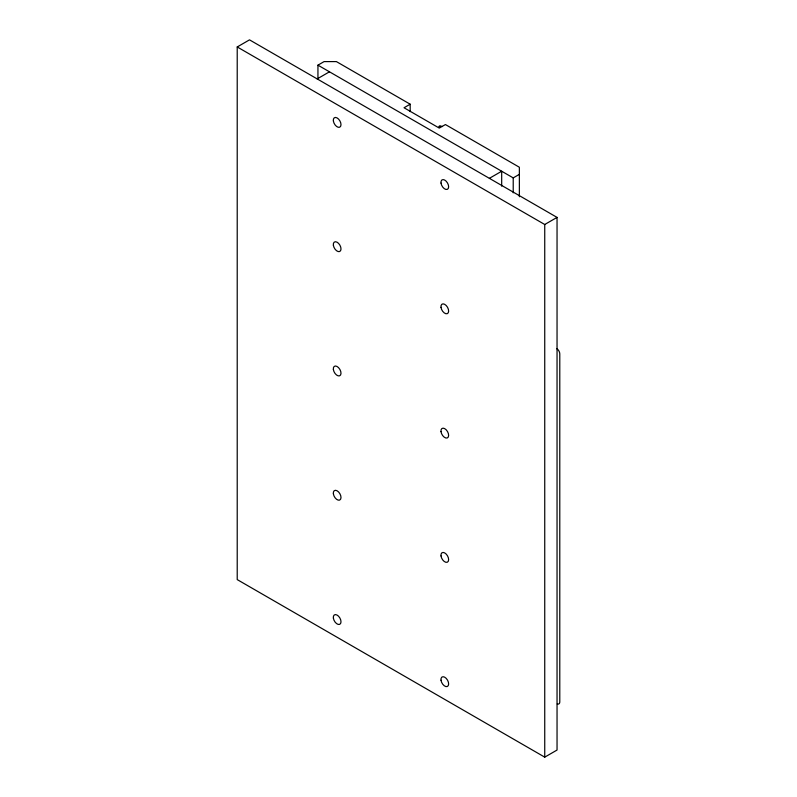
<?xml version="1.0" encoding="UTF-8"?>
<svg xmlns="http://www.w3.org/2000/svg" width="797" height="797" viewBox="0 0 797 797"><rect width="100%" height="100%" fill="white"/><g stroke="black" fill="none" stroke-linecap="round" stroke-linejoin="round"><path stroke-width="1.2" d="M237.217 46.953L249.511 39.85L557.043 217.402L557.043 750.047L544.74 757.15L237.217 579.598L237.217 46.953L544.74 224.495L557.043 217.402M317.943 78.843L317.943 65.155L324.09 61.598L336.394 61.598L410.176 104.198L410.176 111.6M317.166 78.913L329.47 71.81M410.176 104.198L404.029 107.754L439.277 128.098L445.423 124.551L519.365 167.24L519.365 196.739M489.388 178.339L501.682 171.235L501.682 186.169M317.943 65.155L513.218 177.89L519.365 174.344M440.024 126.036L439.864 126.026A2.65 1.524 60 0 0 438.768 127.371M544.74 224.495L544.74 757.15M513.218 177.89L513.218 192.824M440.054 126.135A11.576 6.685 60 0 1 442.455 126.534M556.714 348.598A4.354 2.511 60 0 1 559.783 353.918L559.783 701.918A4.354 2.511 60 0 1 557.272 703.96M441 680.2A5.44 3.138 60 0 0 447.217 686.536A5.44 3.138 60 0 0 446.171 678.337A5.44 3.138 60 0 0 441 680.2M333.365 120.915A5.44 3.138 60 0 0 339.582 127.251A5.44 3.138 60 0 0 338.536 119.052A5.44 3.138 60 0 0 333.365 120.915M333.365 369.489A5.44 3.138 60 0 0 339.582 375.825A5.44 3.138 60 0 0 338.536 367.626A5.44 3.138 60 0 0 333.365 369.489M441 555.917A5.44 3.138 60 0 0 447.217 562.254A5.44 3.138 60 0 0 446.171 554.054A5.44 3.138 60 0 0 441 555.917M333.365 245.207A5.44 3.138 60 0 0 339.582 251.543A5.44 3.138 60 0 0 338.536 243.344A5.44 3.138 60 0 0 333.365 245.207M441 431.625A5.44 3.138 60 0 0 447.217 437.971A5.44 3.138 60 0 0 446.171 429.772A5.44 3.138 60 0 0 441 431.625M441 307.343A5.44 3.138 60 0 0 447.217 313.679A5.44 3.138 60 0 0 446.171 305.48A5.44 3.138 60 0 0 441 307.343M333.365 618.064A5.44 3.138 60 0 0 339.582 624.4A5.44 3.138 60 0 0 338.536 616.201A5.44 3.138 60 0 0 333.365 618.064M333.365 493.771A5.44 3.138 60 0 0 339.582 500.108A5.44 3.138 60 0 0 338.536 491.908A5.44 3.138 60 0 0 333.365 493.771M441 183.061A5.44 3.138 60 0 0 447.217 189.397A5.44 3.138 60 0 0 446.171 181.198A5.44 3.138 60 0 0 441 183.061"/></g></svg>
